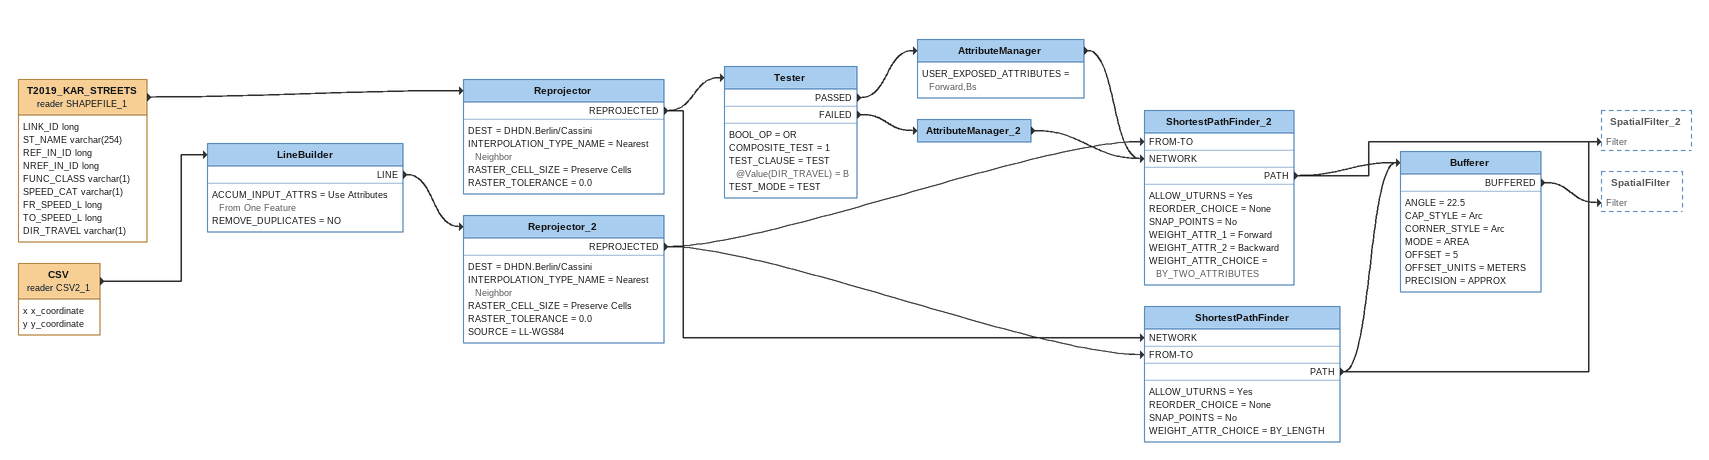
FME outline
T2019_KAR_STREETS (reader SHAPEFILE_1)
    attributes: LINK_ID long, ST_NAME varchar(254), REF_IN_ID long, NREF_IN_ID long, FUNC_CLASS varchar(1), SPEED_CAT varchar(1), FR_SPEED_L long, TO_SPEED_L long, DIR_TRAVEL varchar(1)
    -> Reprojector
Reprojector
    DEST = DHDN.Berlin/Cassini
    INTERPOLATION_TYPE_NAME = Nearest Neighbor
    RASTER_CELL_SIZE = Preserve Cells
    RASTER_TOLERANCE = 0.0
    REPROJECTED -> ShortestPathFinder [NETWORK]
    REPROJECTED -> Tester
Tester
    BOOL_OP = OR
    COMPOSITE_TEST = 1
    TEST_CLAUSE = TEST @Value(DIR_TRAVEL) = B
    TEST_MODE = TEST
    PASSED -> AttributeManager
    FAILED -> AttributeManager_2
AttributeManager
    USER_EXPOSED_ATTRIBUTES = Forward,Bs
    -> ShortestPathFinder_2 [NETWORK]
AttributeManager_2
    -> ShortestPathFinder_2 [NETWORK]
CSV (reader CSV2_1)
    attributes: x x_coordinate, y y_coordinate
    -> LineBuilder
LineBuilder
    ACCUM_INPUT_ATTRS = Use Attributes From One Feature
    REMOVE_DUPLICATES = NO
    LINE -> Reprojector_2
Reprojector_2
    DEST = DHDN.Berlin/Cassini
    INTERPOLATION_TYPE_NAME = Nearest Neighbor
    RASTER_CELL_SIZE = Preserve Cells
    RASTER_TOLERANCE = 0.0
    SOURCE = LL-WGS84
    REPROJECTED -> ShortestPathFinder [FROM-TO]
    REPROJECTED -> ShortestPathFinder_2 [FROM-TO]
ShortestPathFinder_2
    ALLOW_UTURNS = Yes
    REORDER_CHOICE = None
    SNAP_POINTS = No
    WEIGHT_ATTR_1 = Forward
    WEIGHT_ATTR_2 = Backward
    WEIGHT_ATTR_CHOICE = BY_TWO_ATTRIBUTES
    PATH -> Bufferer
    PATH -> SpatialFilter_2 [Filter]
ShortestPathFinder
    ALLOW_UTURNS = Yes
    REORDER_CHOICE = None
    SNAP_POINTS = No
    WEIGHT_ATTR_CHOICE = BY_LENGTH
    PATH -> Bufferer
    PATH -> SpatialFilter_2 [Filter]
Bufferer
    ANGLE = 22.5
    CAP_STYLE = Arc
    CORNER_STYLE = Arc
    MODE = AREA
    OFFSET = 5
    OFFSET_UNITS = METERS
    PRECISION = APPROX
    BUFFERED -> SpatialFilter [Filter]
